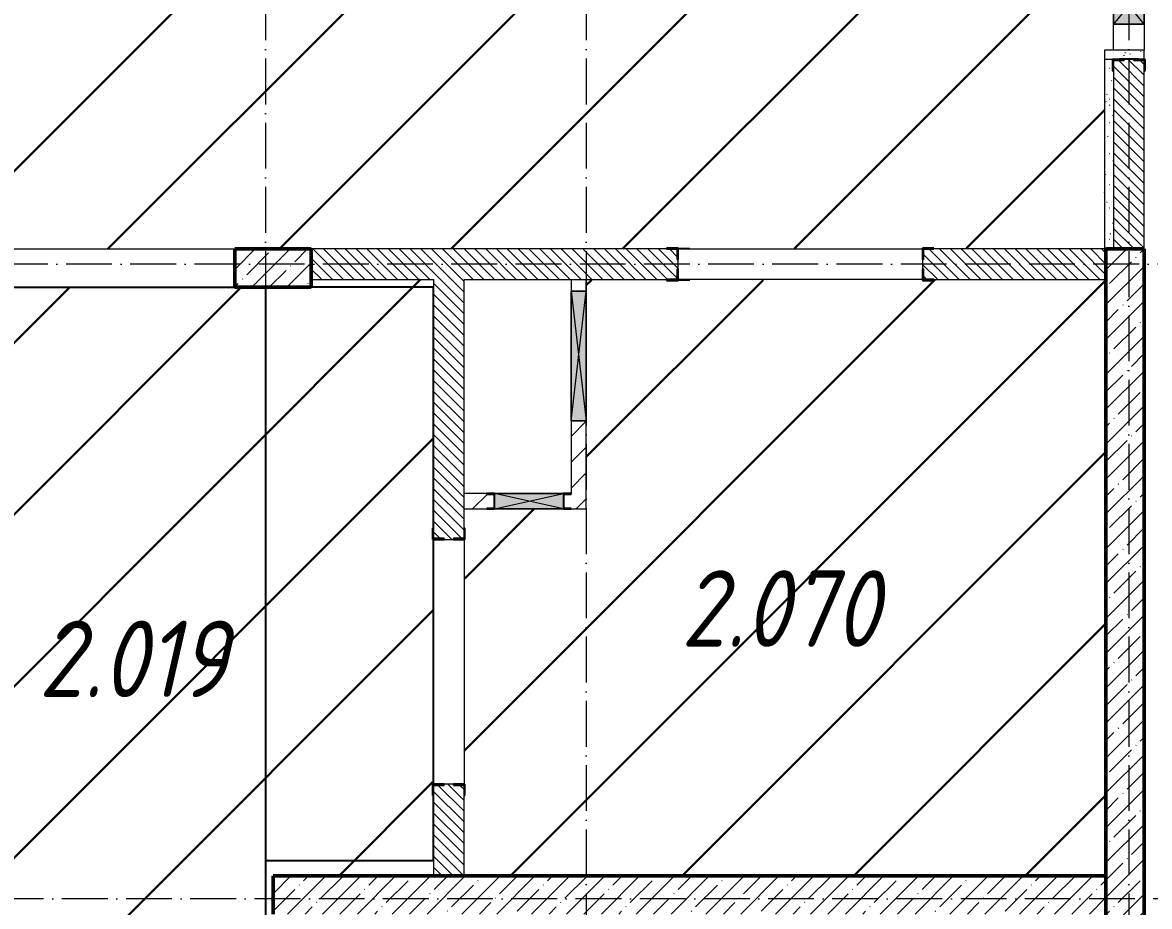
# Model space of a CAD drawing. Header units: millimetres. Extents: x -17017 to 628417, y -109036 to 199237.
# Drawn here: x 583929 to 591303, y 149665 to 155446 of the extents above; entities that cross this region are included whole.
import ezdxf

# ---------------------------------------------------------------- set-up
doc = ezdxf.new("R2010")
doc.units = ezdxf.units.MM
doc.linetypes.add('50_200_ШТРИХ_1Т_ш5_п1_п1_', pattern=[700, 500, -100, 0, -100])
for name, color, linetype, lineweight in [('3.1) ЖБ окна 1.2 м', 102, 'Continuous', 30), ('A-DETL-GENF-OTLN', 7, 'Continuous', 9), ('A-GENM-____-MCUT', 7, 'Continuous', 25), ('A-GENM-____-OTLN', 7, 'Continuous', 9), ('A-GENM-____-OTLN-1', 7, 'Continuous', 25), ('A-GLAZ-____-OTLN', 7, 'Continuous', 9), ('A-WALL-____-MCUT', 7, 'Continuous', 13), ('A-WALL-____-MCUT-2', 7, 'Continuous', 50), ('A-WALL-____-OTLN', 7, 'Continuous', 9), ('A-WALL-____-PATT-1', 7, 'Continuous', 9), ('A-WALL-FNSH-MCUT-1', 7, 'Continuous', 9), ('I-WALL-____-OTLN', 7, 'Continuous', 9), ('S-GRID-____-OTLN-1', 7, '50_200_ШТРИХ_1Т_ш5_п1_п1_', 9), ('Марки помещений', 7, 'Continuous', 9), ('стяжа', 7, 'Continuous', 30)]:
    doc.layers.add(name, color=color, linetype=linetype, lineweight=lineweight)
doc.layers.add('A-WALL-____-PATT-2', color=7, linetype='Continuous', lineweight=9, true_color=0x787878)
doc.styles.add('ISOCPEUR_I_2', font='isocpeui.ttf', dxfattribs={"width": 0.85, "height": 2.3})
pattern_1 = [(135, (516567.8, 90784.41), (-35.35534, -35.35534), [])]
pattern_2 = [(45, (516567.8, 90784.41), (-114.04925, 114.04925), []), (45, (516681.85, 90784.41), (-114.04925, 114.04925), [201.612, -40.322, 3.353, -36.97])]
pattern_3 = [(45, (516567.8, 90784.41), (-84.85281, 84.85281), [])]
pattern_4 = [(0, (516567.8, 90784.41), (203.2, 50.8), [3.353, -149.047, 3.353, -149.047, -812.8]), (0, (516567.8, 90784.41), (203.2, 50.8), [-304.8, 3.353, -301.447, 3.353, -149.047, -355.6]), (0, (516567.8, 90784.41), (203.2, 50.8), [-762, 3.353, -98.247, 3.353, -250.647]), (120, (516644, 90809.81), (-145.59409, 150.576362), [3.353, -149.047, 3.353, -149.047, -812.8]), (120, (516644, 90809.81), (-145.59409, 150.576362), [-304.8, 3.353, -301.447, 3.353, -149.047, -355.6]), (120, (516644, 90809.81), (-145.59409, 150.576362), [-762, 3.353, -98.247, 3.353, -250.647]), (240, (516669.4, 90911.41), (-57.60591, -201.376362), [3.353, -149.047, 3.353, -149.047, -812.8]), (240, (516669.4, 90911.41), (-57.60591, -201.376362), [-304.8, 3.353, -301.447, 3.353, -149.047, -355.6]), (240, (516669.4, 90911.41), (-57.60591, -201.376362), [-762, 3.353, -98.247, 3.353, -250.647])]

# ---------------------------------------------------------------- blocks, each defined once
blk = doc.blocks.new('Фахверк_СКБ_Уголок - 200_3960-28268576-АР1_План отверстий 2 этажа в осях 1-64_Ю-ЯЯ')
at = {"layer": 'A-GENM-____-MCUT'}
for p, q in [((200, 156), (125, 156)), ((125, 156), (125, 81)), ((131, 81), (131, 150)), ((131, 150), (200, 150)), ((200, 150), (200, 156)), ((125, 81), (131, 81)), ((131, 19), (125, 19)), ((125, 19), (125, -56)), ((131, -50), (131, 19)), ((125, -56), (200, -56)), ((200, -50), (131, -50)), ((200, -56), (200, -50))]:
    blk.add_line(p, q, dxfattribs=at)
blk = doc.blocks.new('154_Стойка_СКБ_Уголок - СМ-2180_200-28268025-АР1_План отверстий 2 этажа в осях 1-64_Ю-ЯЯ')
at = {"layer": 'A-GENM-____-MCUT'}
for p, q in [((125, 156), (125, 81)), ((200, 156), (125, 156)), ((131, 81), (131, 150)), ((131, 150), (200, 150)), ((200, 150), (200, 156)), ((125, 81), (131, 81)), ((131, 19), (125, 19)), ((125, 19), (125, -56)), ((131, -50), (131, 19)), ((125, -56), (200, -56)), ((200, -50), (131, -50)), ((200, -56), (200, -50))]:
    blk.add_line(p, q, dxfattribs=at)
blk = doc.blocks.new('Стойка_Влож_Уголок_Опорный - Уголок-28213941-АР1_План отверстий 2 этажа в осях 1-64_Ю-ЯЯ')
at = {"layer": 'A-GENM-____-OTLN'}
for p, q in [((-212, -6), (-212, 0)), ((0, 0), (0, -6)), ((-212, -75), (-212, -6)), ((-212, -6), (-206, -6)), ((-6, -6), (0, -6)), ((0, -6), (0, -75)), ((-212, -75), (-206, -75)), ((-6, -75), (0, -75))]:
    blk.add_line(p, q, dxfattribs=at)
blk = doc.blocks.new('154_Стойка_СКБ_Уголок - СМ-2540_200-37126399-АР1_План отверстий 2 этажа в осях 1-64_Ю-ЯЯ')
at = {"layer": 'A-GENM-____-MCUT'}
for p, q in [((125, 156), (125, 81)), ((200, 156), (125, 156)), ((131, 81), (131, 150)), ((131, 150), (200, 150)), ((200, 150), (200, 156)), ((125, 81), (131, 81)), ((131, 19), (125, 19)), ((125, 19), (125, -56)), ((131, -50), (131, 19)), ((125, -56), (200, -56)), ((200, -50), (131, -50)), ((200, -56), (200, -50))]:
    blk.add_line(p, q, dxfattribs=at)
blk = doc.blocks.new('Стойка_Влож_Полоса боковая - Полоса-V150-АР1_План отверстий 2 этажа в осях 1-64_Ю-ЯЯ')
at = {"layer": 'A-GENM-____-OTLN'}
for p, q in [((-5, 60), (0, 60)), ((-5, -60), (-5, 60)), ((0, 31), (0, -31)), ((0, -60), (-5, -60))]:
    blk.add_line(p, q, dxfattribs=at)
blk = doc.blocks.new('AR_Отверстие прямоугольное _в стене__БезПР - AR_Отверстие прямоугольное _в стене__БезПР-36392898-АР1_План отверстий 2 этажа в осях 1-64_Ю-ЯЯ')
at = {"layer": 'A-GLAZ-____-OTLN'}
blk.add_hatch(color=256, dxfattribs=at).paths.add_polyline_path([(125, 100), (-125, 100), (-125, -100), (125, -100)], flags=0)
at = {"layer": 'A-DETL-GENF-OTLN'}
for p, q in [((-125, -100), (-125, 100)), ((-125, 100), (125, 100)), ((125, 100), (-125, -100)), ((-125, 100), (125, -100)), ((125, 100), (-125, 100)), ((-125, 100), (-125, -100)), ((125, 100), (125, -100)), ((125, -100), (125, 100)), ((125, -100), (-125, -100)), ((-125, -100), (125, -100))]:
    blk.add_line(p, q, dxfattribs=at)
blk = doc.blocks.new('AR_Отверстие прямоугольное _в стене_ - AR_Отверстие прямоугольное _в стене__ОВ-36822079-АР1_План отверстий 2 этажа в осях 1-64_Ю-ЯЯ')
at = {"layer": 'A-GLAZ-____-OTLN'}
blk.add_hatch(color=256, dxfattribs=at).paths.add_polyline_path([(-425, -50), (425, -50), (425, 50), (-425, 50)], flags=0)
at = {"layer": 'A-DETL-GENF-OTLN'}
for p, q in [((-425, -50), (-425, 50)), ((-425, 50), (425, 50)), ((425, 50), (-425, -50)), ((-425, 50), (425, -50)), ((425, 50), (-425, 50)), ((-425, 50), (-425, -50)), ((425, 50), (425, -50)), ((425, -50), (425, 50)), ((425, -50), (-425, -50)), ((-425, -50), (425, -50))]:
    blk.add_line(p, q, dxfattribs=at)
blk = doc.blocks.new('154_Фахверк_СКБ_Швеллер - Тип_100_3960_зеркало-V205-АР1_План отверстий 2 этажа в осях 1-64_Ю-ЯЯ')
at = {"layer": 'A-GENM-____-MCUT'}
for p, q in [((175, 50), (125, 50)), ((128, 47), (175, 47)), ((128, -47), (128, 47)), ((175, 47), (175, 50)), ((125, -50), (175, -50)), ((175, -47), (128, -47)), ((175, -50), (175, -47))]:
    blk.add_line(p, q, dxfattribs=at)
blk = doc.blocks.new('AR_Отверстие прямоугольное _в стене_ - AR_Отверстие прямоугольное _в стене__ОВ-36931939-АР1_План отверстий 2 этажа в осях 1-64_Ю-ЯЯ')
at = {"layer": 'A-GLAZ-____-OTLN'}
blk.add_hatch(color=256, dxfattribs=at).paths.add_polyline_path([(225, 50), (-225, 50), (-225, -50), (225, -50)], flags=0)
at = {"layer": 'A-DETL-GENF-OTLN'}
for p, q in [((-225, -50), (-225, 50)), ((-225, 50), (225, 50)), ((225, 50), (-225, -50)), ((-225, 50), (225, -50)), ((225, 50), (-225, 50)), ((-225, 50), (-225, -50)), ((225, 50), (225, -50)), ((225, -50), (225, 50)), ((225, -50), (-225, -50)), ((-225, -50), (225, -50))]:
    blk.add_line(p, q, dxfattribs=at)
blk = doc.blocks.new('2этаж')
at = {"layer": 'S-GRID-____-OTLN-1', "color": 251, "ltscale": 0.6, "true_color": 0x636466}
for p, q in [((53358.3, 549908.8), (53358.3, 511907.5)), ((55458.3, 549908.8), (55458.3, 498997)), ((59008.3, 549908.8), (59008.3, 498997)), ((88482.7, 522097), (-20260.4, 522097)), ((59888.4, 517947), (-20260.4, 517947))]:
    blk.add_line(p, q, dxfattribs=at)

msp = doc.modelspace()

# ---------------------------------------------------------------- hatches: boundary and pattern name
at = {"layer": 'A-WALL-____-PATT-1'}
h = msp.add_hatch(dxfattribs=at)
h.set_pattern_fill('FP_6', color=256, style=0, pattern_type=2)
h.set_pattern_definition(pattern_1)
h.paths.add_polyline_path([(591267.8, 153965.5), (591267.8, 155199.5), (591198.8, 155199.5), (591198.8, 155205.5), (591136.8, 155205.5), (591136.8, 155199.5), (591067.8, 155199.5), (591067.8, 153965.5)], flags=0)
h.paths.add_polyline_path([(591198.8, 157425.5), (591198.8, 157431.5), (591267.8, 157431.5), (591267.8, 157965.5), (591067.8, 157965.5), (591067.8, 157431.5), (591136.8, 157431.5), (591136.8, 157425.5)], flags=0)
h = msp.add_hatch(dxfattribs=at)
h.set_pattern_fill('FP_13', color=256, style=0, pattern_type=2)
h.set_pattern_definition(pattern_2)
h.paths.add_polyline_path([(585817.8, 153715.5), (585817.8, 153965.5), (585317.8, 153965.5), (585317.8, 153715.5)], flags=0)
h.paths.add_polyline_path([(583717.6, 153715.5), (583717.8, 153715.5), (583717.6, 153965.5), (583517.8, 153965.5), (583517.8, 153715.5)], flags=0)
h = msp.add_hatch(dxfattribs=at)
h.set_pattern_fill('FP_6', color=256, style=0, pattern_type=2)
h.set_pattern_definition(pattern_1)
h.paths.add_polyline_path([(590787.6, 153765.5), (591017.8, 153765.5), (591017.8, 153965.5), (589823.8, 153965.5), (589823.8, 153896.5), (589817.8, 153896.5), (589817.8, 153834.5), (589823.8, 153834.5), (589823.8, 153765.5), (589892.8, 153765.5)], flags=0)
h.paths.add_polyline_path([(588142.8, 153765.5), (588211.8, 153765.5), (588211.8, 153834.5), (588217.8, 153834.5), (588217.8, 153896.5), (588211.8, 153896.5), (588211.8, 153965.5), (585817.8, 153965.5), (585817.8, 153765.5), (587252.6, 153765.5)], flags=0)
h = msp.add_hatch(dxfattribs=at)
h.set_pattern_fill('FP_13', color=256, style=0, pattern_type=2)
h.set_pattern_definition(pattern_2)
h.paths.add_polyline_path([(591267.8, 145965.5), (591267.8, 153965.5), (591017.8, 153965.5), (591017.8, 145965.5), (591229.5, 145965.5)], flags=0)
h = msp.add_hatch(dxfattribs=at)
h.set_pattern_fill('FP_6', color=256, style=0, pattern_type=2)
h.set_pattern_definition(pattern_1)
h.paths.add_polyline_path([(586617.8, 149865.5), (586817.8, 149865.5), (586817.8, 150459.5), (586748.8, 150459.5), (586748.8, 150465.5), (586686.8, 150465.5), (586686.8, 150459.5), (586617.8, 150459.5), (586617.8, 150390.5)], flags=0)
h.paths.add_polyline_path([(586686.8, 152065.5), (586748.8, 152065.5), (586748.8, 152071.5), (586817.8, 152071.5), (586817.8, 153765.5), (586617.8, 153765.5), (586617.8, 152071.5), (586686.8, 152071.5)], flags=0)
h = msp.add_hatch(dxfattribs=at)
h.set_pattern_fill('FP_4', color=256, style=0, pattern_type=2)
h.set_pattern_definition(pattern_3)
h.paths.add_polyline_path([(587517.8, 152265.5), (587617.8, 152265.5), (587617.8, 152840.5), (587517.8, 152840.5), (587517.8, 152268.5)], flags=0)
h.paths.add_polyline_path([(587617.8, 153690.5), (587617.8, 153765.5), (587517.8, 153765.5), (587517.8, 153690.5), (587612.4, 153690.5)], flags=0)
h = msp.add_hatch(dxfattribs=at)
h.set_pattern_fill('FP_4', color=256, style=0, pattern_type=2)
h.set_pattern_definition(pattern_3)
h.paths.add_polyline_path([(586817.8, 152265.5), (586967.8, 152265.5), (586967.8, 152268.5), (587014.8, 152268.5), (587014.8, 152362.5), (586967.8, 152362.5), (586967.8, 152365.5), (586817.8, 152365.5), (586817.8, 152268.5)], flags=0)
h.paths.add_polyline_path([(587470.8, 152268.5), (587517.8, 152268.5), (587517.8, 152362.5), (587470.8, 152362.5)], flags=0)
h = msp.add_hatch(dxfattribs=at)
h.set_pattern_fill('FP_13', color=256, style=0, pattern_type=2)
h.set_pattern_definition(pattern_2)
h.paths.add_polyline_path([(591017.8, 149615.5), (591017.8, 149865.5), (585567.8, 149865.5), (585567.8, 149615.5), (590787.6, 149615.5)], flags=0)
at = {"layer": 'A-WALL-____-PATT-2'}
h = msp.add_hatch(dxfattribs=at)
h.set_pattern_fill('FP_165', color=256, style=0, pattern_type=2)
h.set_pattern_definition(pattern_4)
h.paths.add_polyline_path([(591067.8, 153965.5), (591067.8, 155130.5), (591061.8, 155130.5), (591061.8, 155205.5), (591007.8, 155205.5), (591007.8, 153965.5)], flags=0)
h.paths.add_polyline_path([(591007.8, 157425.5), (591061.8, 157425.5), (591061.8, 157500.5), (591067.8, 157500.5), (591067.8, 157965.5), (591007.8, 157965.5), (591007.8, 157431.5)], flags=0)
h = msp.add_hatch(dxfattribs=at)
h.set_pattern_fill('FP_165', color=256, style=0, pattern_type=2)
h.set_pattern_definition(pattern_4)
h.paths.add_polyline_path([(591227.8, 155205.5), (591267.8, 155205.5), (591267.8, 155265.5), (591007.8, 155265.5), (591007.8, 155205.5), (591107.8, 155205.5), (591107.8, 155210.5), (591227.8, 155210.5)], flags=0)
at = {"layer": 'стяжа'}
h = msp.add_hatch(dxfattribs=at)
h.set_pattern_fill('ANSI31', color=5, scale=250)
h.set_pattern_definition([(45, (473308.1, 27070.75), (-561.266, 561.266), [])])
h.paths.add_polyline_path([(591007.8, 160665.5), (590467.8, 160665.5), (585767.8, 160665.5), (585267.8, 160665.5), (585067.8, 160665.5), (585067.8, 160215.5), (584841.8, 160215.5), (584841.8, 160209.5), (584393.8, 160209.5), (584267.8, 160215.5), (584267.8, 160665.5), (580817.8, 160665.5), (580817.8, 160165.5), (580317.8, 160165.5), (580317.8, 158465.5), (580817.8, 158465.5), (580817.8, 157965.5), (580317.8, 157965.5), (579817.8, 157965.5), (578517.8, 157965.5), (577517.8, 157965.5), (576517.8, 157965.5), (576019.2, 157965.5), (575819.2, 157965.5), (575367.8, 157965.5), (573667.8, 157965.5), (573667.8, 157165.5), (573392.8, 157165.5), (572492.8, 157165.5), (572217.8, 157165.5), (572217.8, 157965.5), (570867.8, 157965.5), (570369.2, 157965.5), (570169.2, 157965.5), (569717.8, 157965.5), (569367.8, 157965.5), (569367.8, 157365.5), (569267.8, 157365.5), (569217.8, 157365.5), (569217.8, 157465.5), (568117.8, 157465.5), (568117.8, 157365.5), (567817.8, 157365.5), (566867.8, 157365.5), (566767.8, 157365.5), (566767.8, 157965.5), (566767.8, 158215.5), (566567.8, 158215.5), (566567.8, 158315.5), (564117.8, 158315.5), (562317.8, 158315.5), (562317.8, 158065.5), (562067.8, 158065.5), (562067.8, 153965.5), (562317.8, 153965.5), (562642.8, 153965.5), (562642.8, 153971.5), (562717.8, 153971.5), (563152.8, 153965.5), (564002.8, 153965.5), (564342.8, 153965.5), (564342.8, 153971.5), (564411.8, 153971.5), (564417.8, 153971.5), (564492.8, 153971.5), (564817.8, 153965.5), (565317.8, 153965.5), (566942.8, 153965.5), (566942.8, 153971.5), (567017.8, 153971.5), (567023.8, 153971.5), (567092.8, 153971.5), (567177.8, 153965.5), (567577.8, 153965.5), (567717.8, 153965.5), (567717.8, 153971.5), (567792.8, 153971.5), (567942.8, 153965.5), (567942.8, 153971.5), (568017.8, 153971.5), (568197.8, 153965.5), (568497.8, 153965.5), (568717.8, 153965.5), (568717.8, 153971.5), (568792.8, 153971.5), (568942.8, 153965.5), (568942.8, 153971.5), (569017.8, 153971.5), (569717.8, 153965.5), (569717.8, 153971.5), (569792.8, 153971.5), (569942.8, 153965.5), (569942.8, 153971.5), (570017.8, 153971.5), (570717.8, 153965.5), (570717.8, 153971.5), (570817.8, 153971.5), (570817.8, 153965.5), (571317.8, 153965.5), (571642.8, 153965.5), (571642.8, 153971.5), (571717.8, 153971.5), (572067.8, 153965.5), (572917.8, 153965.5), (573342.8, 153965.5), (573342.8, 153971.5), (573411.8, 153971.5), (573417.8, 153971.5), (573492.8, 153971.5), (573817.8, 153965.5), (574317.8, 153965.5), (574817.8, 153965.5), (575317.8, 153965.5), (577042.8, 153965.5), (577042.8, 153971.5), (577117.8, 153971.5), (577123.8, 153971.5), (577147.8, 153965.5), (577117.8, 153965.5), (577117.8, 153925.5), (577122.8, 153925.5), (577122.8, 153765.5), (578917.8, 153765.5), (578917.8, 153834.5), (578917.8, 153896.5), (578917.8, 153971.5), (578992.8, 153971.5), (579817.8, 153965.5), (580317.8, 153965.5), (580842.8, 153965.5), (580842.8, 153971.5), (580917.8, 153971.5), (580923.8, 153971.5), (580992.8, 153971.5), (581642.8, 153965.5), (581892.8, 153965.5), (581992.8, 153965.5), (581992.8, 153971.5), (582061.8, 153971.5), (582067.8, 153971.5), (582142.8, 153971.5), (583267.8, 153965.5), (583717.8, 153965.5), (585317.8, 153965.5), (585817.8, 153965.5), (588142.8, 153965.5), (588142.8, 153971.5), (588217.8, 153971.5), (588223.8, 153971.5), (588292.8, 153971.5), (589817.8, 153965.5), (589817.8, 153971.5), (589892.8, 153971.5), (591007.8, 153967.4)])
h.paths.add_polyline_path([(585267.8, 157965.5), (585267.8, 158465.5), (585767.8, 158465.5), (585767.8, 157965.5)], flags=16)
h.paths.add_polyline_path([(586617.8, 152065.5), (586611.8, 152065.5), (586611.8, 152140.5), (586617.8, 153765.5), (585817.8, 153765.5), (585817.8, 153715.5), (585317.8, 153715.5), (583717.8, 153715.5), (583517.8, 153715.5), (583517.8, 146465.5), (583517.8, 146215.5), (584517.8, 146215.5), (585567.8, 146215.5), (585567.8, 148065.5), (585567.8, 149615.5), (585567.8, 149865.5), (586617.8, 149865.5), (586617.8, 150390.5), (586611.8, 150390.5), (586611.8, 150465.5)])
h.paths.add_polyline_path([(591017.8, 153765.5), (589892.8, 153765.5), (589892.8, 153759.5), (589817.8, 153759.5), (588292.8, 153763.6), (588292.8, 153759.5), (588223.8, 153759.5), (588217.8, 153759.5), (588142.8, 153759.5), (587617.8, 153761.8), (587617.8, 153690.5), (587617.8, 152840.5), (587617.8, 152265.5), (587517.8, 152265.5), (587467.8, 152265.5), (587017.8, 152265.5), (586967.8, 152265.5), (586817.8, 152265.5), (586817.8, 152140.5), (586823.8, 152140.5), (586823.8, 152065.5), (586817.8, 150465.5), (586823.8, 150465.5), (586823.8, 150390.5), (586817.8, 149865.5), (591017.8, 149865.5)])

# ---------------------------------------------------------------- linework, layer by layer
for points in [[(585517.8, 146215.5), (583517.8, 146215.5), (583517.8, 153715.5), (585517.8, 153715.5)], [(586617.8, 153715.5), (585517.8, 153715.5), (585517.8, 149965.5), (586617.8, 149965.5)]]:
    msp.add_lwpolyline(points, close=True)
at = {"layer": 'A-WALL-____-MCUT'}
for p, q in [((591067.8, 155130.5), (591067.8, 153965.5)), ((591267.8, 153965.5), (591267.8, 155130.5)), ((588142.8, 153965.5), (585817.8, 153965.5)), ((591017.8, 153965.5), (589892.8, 153965.5)), ((591067.8, 153965.5), (591267.8, 153965.5)), ((588217.8, 153834.5), (588217.8, 153896.5)), ((589817.8, 153896.5), (589817.8, 153834.5)), ((585817.8, 153765.5), (586617.8, 153765.5)), ((586617.8, 153765.5), (586617.8, 152140.5)), ((586817.8, 153765.5), (588142.8, 153765.5)), ((586817.8, 152140.5), (586817.8, 153765.5)), ((589892.8, 153765.5), (591017.8, 153765.5)), ((586686.8, 152065.5), (586748.8, 152065.5)), ((586748.8, 150465.5), (586686.8, 150465.5)), ((586617.8, 150390.5), (586617.8, 149865.5)), ((586817.8, 149865.5), (586817.8, 150390.5))]:
    msp.add_line(p, q, dxfattribs=at)
at = {"layer": 'A-WALL-____-MCUT-2'}
for p, q in [((585817.8, 153965.5), (585317.8, 153965.5)), ((585317.8, 153965.5), (585317.8, 153715.5)), ((585817.8, 153715.5), (585817.8, 153965.5)), ((591017.8, 153965.5), (591017.8, 145965.5)), ((591267.8, 153965.5), (591017.8, 153965.5)), ((591267.8, 145965.5), (591267.8, 153965.5)), ((585317.8, 153715.5), (585817.8, 153715.5)), ((591017.8, 149865.5), (585567.8, 149865.5)), ((585567.8, 149865.5), (585567.8, 149615.5)), ((591017.8, 149615.5), (591017.8, 149865.5))]:
    msp.add_line(p, q, dxfattribs=at)
at = {"layer": 'A-WALL-____-OTLN'}
for p, q in [((583717.8, 153965.5), (585317.8, 153965.5)), ((585317.8, 153715.5), (583717.8, 153715.5))]:
    msp.add_line(p, q, dxfattribs=at)
at = {"layer": 'A-WALL-FNSH-MCUT-1'}
for p, q in [((591007.8, 155265.5), (591007.8, 153965.5)), ((591267.8, 155265.5), (591007.8, 155265.5)), ((591267.8, 155205.5), (591267.8, 155265.5)), ((591061.8, 155205.5), (591007.8, 155205.5)), ((591007.8, 153965.5), (591067.8, 153965.5)), ((587517.8, 153765.5), (587517.8, 153690.5)), ((587617.8, 153690.5), (587617.8, 153765.5)), ((587517.8, 152840.5), (587517.8, 152365.5)), ((587617.8, 152265.5), (587617.8, 152840.5)), ((586967.8, 152365.5), (586817.8, 152365.5)), ((586817.8, 152265.5), (586967.8, 152265.5)), ((587517.8, 152265.5), (587617.8, 152265.5))]:
    msp.add_line(p, q, dxfattribs=at)
at = {"layer": 'I-WALL-____-OTLN'}
for p, q in [((591067.8, 155265.5), (591067.8, 155435.5)), ((591267.8, 155435.5), (591267.8, 155265.5)), ((588217.8, 153965.5), (589817.8, 153965.5)), ((589817.8, 153765.5), (588217.8, 153765.5)), ((586617.8, 150465.5), (586617.8, 152065.5)), ((586817.8, 152065.5), (586817.8, 150465.5))]:
    msp.add_line(p, q, dxfattribs=at)

# ---------------------------------------------------------------- block references
at = {"layer": '3.1) ЖБ окна 1.2 м'}
msp.add_blockref('2этаж', (532159.5, -368231.5), dxfattribs=at)
at = {"layer": 'A-GENM-____-OTLN'}
for name, p, rotation in [('Стойка_Влож_Полоса боковая - Полоса-V150-АР1_План отверстий 2 этажа в осях 1-64_Ю-ЯЯ', (591167.8, 155205.5), 269.9999999999998), ('Стойка_Влож_Уголок_Опорный - Уголок-28213941-АР1_План отверстий 2 этажа в осях 1-64_Ю-ЯЯ', (588217.8, 153971.5), 89.99999999999955)]:
    msp.add_blockref(name, p, dxfattribs=dict(at, rotation=rotation))
at = {"layer": 'A-GENM-____-OTLN-1'}
for name, p, rotation in [('154_Стойка_СКБ_Уголок - СМ-2540_200-37126399-АР1_План отверстий 2 этажа в осях 1-64_Ю-ЯЯ', (591117.8, 155330.5), 269.9999999999998), ('154_Стойка_СКБ_Уголок - СМ-2180_200-28268025-АР1_План отверстий 2 этажа в осях 1-64_Ю-ЯЯ', (588342.8, 153915.5), 180), ('154_Фахверк_СКБ_Швеллер - Тип_100_3960_зеркало-V205-АР1_План отверстий 2 этажа в осях 1-64_Ю-ЯЯ', (587142.8, 152315.5), 180), ('154_Стойка_СКБ_Уголок - СМ-2180_200-28268025-АР1_План отверстий 2 этажа в осях 1-64_Ю-ЯЯ', (586767.8, 151940.5), 89.9999999999999), ('Фахверк_СКБ_Уголок - 200_3960-28268576-АР1_План отверстий 2 этажа в осях 1-64_Ю-ЯЯ', (586667.8, 150590.5), 269.9999999999999)]:
    msp.add_blockref(name, p, dxfattribs=dict(at, rotation=rotation))
for name, p in [('Фахверк_СКБ_Уголок - 200_3960-28268576-АР1_План отверстий 2 этажа в осях 1-64_Ю-ЯЯ', (589692.8, 153815.5)), ('154_Фахверк_СКБ_Швеллер - Тип_100_3960_зеркало-V205-АР1_План отверстий 2 этажа в осях 1-64_Ю-ЯЯ', (587342.8, 152315.5))]:
    msp.add_blockref(name, p, dxfattribs=at)
at = {"layer": 'A-GLAZ-____-OTLN'}
for name, p, rotation in [('AR_Отверстие прямоугольное _в стене__БезПР - AR_Отверстие прямоугольное _в стене__БезПР-36392898-АР1_План отверстий 2 этажа в осях 1-64_Ю-ЯЯ', (591167.8, 155560.5), 269.9999999999998), ('AR_Отверстие прямоугольное _в стене_ - AR_Отверстие прямоугольное _в стене__ОВ-36822079-АР1_План отверстий 2 этажа в осях 1-64_Ю-ЯЯ', (587567.8, 153265.5), 90), ('AR_Отверстие прямоугольное _в стене_ - AR_Отверстие прямоугольное _в стене__ОВ-36931939-АР1_План отверстий 2 этажа в осях 1-64_Ю-ЯЯ', (587242.8, 152315.5), 180)]:
    msp.add_blockref(name, p, dxfattribs=dict(at, rotation=rotation))

# ---------------------------------------------------------------- texts
at = {"layer": 'Марки помещений', "char_height": 500, "attachment_point": 1, "style": 'ISOCPEUR_I_2'}
for s, insert, width in [('2.070', (588237.5, 151863.9), 785.654), ('2.019', (584034.2, 151534.7), 737.552)]:
    msp.add_mtext(s, dxfattribs=dict(at, insert=insert, width=width))

doc.saveas('drawing.dxf')
